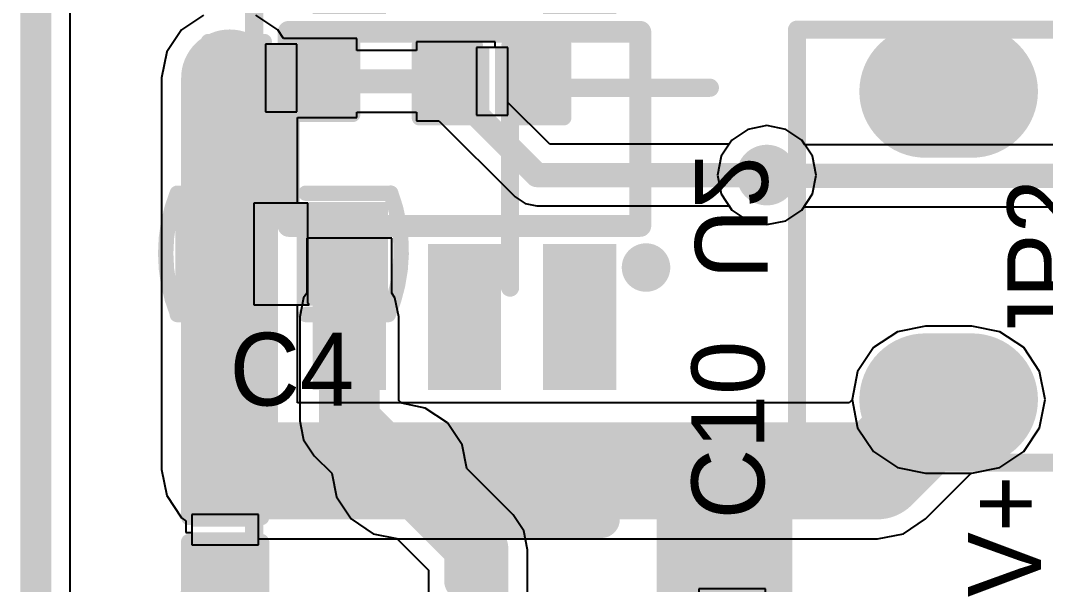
# Model space of a CAD drawing. Extents: x 1.246 to 2.21, y 2.226 to 2.946.
# Drawn here: x 1.4286 to 1.7613, y 2.4865 to 2.6696 of the extents above; entities that cross this region are included whole.
import ezdxf

# ---------------------------------------------------------------- set-up
doc = ezdxf.new("R2010")
doc.units = 0
doc.layers.get('0').update_dxf_attribs({"linetype": 'CONTINUOUS'})
for name, color, linetype in [('BOTTOMLAYER', 5, 'CONTINUOUS'), ('BOTTOMOVERLAY', 54, 'CONTINUOUS'), ('BOTTOMPASTE', 16, 'CONTINUOUS'), ('BOTTOMSOLDER', 6, 'CONTINUOUS'), ('KEEPOUTLAYER', 6, 'CONTINUOUS'), ('MULTILAYER', 9, 'CONTINUOUS'), ('PADHOLELAYER', 156, 'CONTINUOUS'), ('TOPLAYER', 1, 'CONTINUOUS'), ('TOPOVERLAY', 2, 'CONTINUOUS'), ('TOPPASTE', 8, 'CONTINUOUS'), ('TOPSOLDER', 216, 'CONTINUOUS'), ('VIAHOLELAYER', 16, 'CONTINUOUS')]:
    doc.layers.add(name, color=color, linetype=linetype)

# ---------------------------------------------------------------- blocks, each defined once
blk = doc.blocks.new('C_0402_7')
at = {"layer": 'TOPLAYER'}
for p, q in [((0.008518, 0.0165), (-0.008982, 0.0165)), ((-0.008982, 0.0165), (-0.008982, -0.0165)), ((0.008518, -0.016), (0.008518, 0.0165)), ((-0.008982, -0.0165), (0.009018, -0.0165)), ((0.009018, -0.0165), (0.008518, -0.016))]:
    blk.add_line(p, q, dxfattribs=at)
for points in [[(-0.00884, -0.012795), (-0.00884, 0.012795), (-0.030494, -0.012795), (-0.030494, 0.012795)], [(0.03053, -0.012795), (0.03053, 0.012795), (0.008876, -0.012795), (0.008876, 0.012795)]]:
    blk.add_solid(points, dxfattribs=at)
at = {"layer": 'TOPOVERLAY', "const_width": 0.005}
for points in [[(-0.03382, -0.019341, -0.193022), (-0.033854, 0.01965)], [(0.035464, 0.019716, -0.191665), (0.034708, -0.019637)]]:
    blk.add_lwpolyline(points, format="xyb", dxfattribs=at)
at = {"layer": 'TOPOVERLAY', "const_width": 0.0025}
for points in [[(-0.035104, 0.01965, 1), (-0.032604, 0.01965, 1)], [(-0.03509, 0.019685, 1), (-0.03259, 0.019685, 1)], [(-0.009106, 0.019685, 1), (-0.006606, 0.019685, 1)], [(0.006642, 0.019685, 1), (0.009142, 0.019685, 1)], [(0.034214, 0.019716, 1), (0.036714, 0.019716, 1)], [(0.034225, 0.019685, 1), (0.036726, 0.019685, 1)], [(-0.03509, -0.019685, 1), (-0.03259, -0.019685, 1)], [(-0.03507, -0.019341, 1), (-0.03257, -0.019341, 1)], [(-0.010232, -0.019685, 1), (-0.007732, -0.019685, 1)], [(0.006642, -0.019685, 1), (0.009142, -0.019685, 1)], [(0.033438, -0.019685, 1), (0.035938, -0.019685, 1)], [(0.033458, -0.019637, 1), (0.035958, -0.019637, 1)]]:
    blk.add_lwpolyline(points, format="xyb", close=True, dxfattribs=at)
at = {"layer": 'TOPOVERLAY', "const_width": 0.005}
for points in [[(-0.03384, 0.019685), (-0.007856, 0.019685)], [(0.007892, 0.019685), (0.035476, 0.019685)], [(-0.03384, -0.019685), (-0.008982, -0.019685)], [(0.007892, -0.019685), (0.034688, -0.019685)]]:
    blk.add_lwpolyline(points, dxfattribs=at)
at = {"layer": 'TOPPASTE'}
for points in [[(-0.00884, -0.012795), (-0.00884, 0.012795), (-0.030494, -0.012795), (-0.030494, 0.012795)], [(0.03053, -0.012795), (0.03053, 0.012795), (0.008876, -0.012795), (0.008876, 0.012795)]]:
    blk.add_solid(points, dxfattribs=at)
at = {"layer": 'TOPSOLDER'}
for points in [[(-0.00484, -0.016795), (-0.00484, 0.016795), (-0.034494, -0.016795), (-0.034494, 0.016795)], [(0.03453, -0.016795), (0.03453, 0.016795), (0.004876, -0.016795), (0.004876, 0.016795)]]:
    blk.add_solid(points, dxfattribs=at)
blk = doc.blocks.new('C_0201_13')
at = {"layer": 'TOPLAYER'}
for p, q in [((0.004921, 0.010827), (-0.004921, 0.010827)), ((-0.004921, 0.010827), (-0.004921, -0.010827)), ((0.004921, -0.010827), (0.004921, 0.010827)), ((-0.004921, -0.010827), (0.004921, -0.010827))]:
    blk.add_line(p, q, dxfattribs=at)
for points in [[(-0.004921, -0.00689), (-0.004921, 0.00689), (-0.018701, -0.00689), (-0.018701, 0.00689)], [(0.018701, -0.00689), (0.018701, 0.00689), (0.004921, -0.00689), (0.004921, 0.00689)]]:
    blk.add_solid(points, dxfattribs=at)
at = {"layer": 'TOPOVERLAY', "const_width": 0.005}
for points in [[(-0.020219, -0.011869, -0.196047), (-0.020339, 0.011915)], [(0.020219, 0.011869, -0.196047), (0.020339, -0.011915)]]:
    blk.add_lwpolyline(points, format="xyb", dxfattribs=at)
at = {"layer": 'TOPOVERLAY', "const_width": 0.0025}
for points in [[(-0.021589, 0.011915, 1), (-0.019089, 0.011915, 1)], [(-0.021329, 0.011811, 1), (-0.018829, 0.011811, 1)], [(-0.005187, 0.011811, 1), (-0.002687, 0.011811, 1)], [(0.002687, 0.011811, 1), (0.005187, 0.011811, 1)], [(0.018829, 0.011811, 1), (0.021329, 0.011811, 1)], [(0.018969, 0.011869, 1), (0.021469, 0.011869, 1)], [(-0.021469, -0.011869, 1), (-0.018969, -0.011869, 1)], [(-0.021329, -0.011811, 1), (-0.018829, -0.011811, 1)], [(-0.005187, -0.011811, 1), (-0.002687, -0.011811, 1)], [(0.002687, -0.011811, 1), (0.005187, -0.011811, 1)], [(0.018829, -0.011811, 1), (0.021329, -0.011811, 1)], [(0.019089, -0.011915, 1), (0.021589, -0.011915, 1)]]:
    blk.add_lwpolyline(points, format="xyb", close=True, dxfattribs=at)
at = {"layer": 'TOPOVERLAY', "const_width": 0.005}
for points in [[(-0.003937, 0.011811), (-0.020079, 0.011811)], [(0.020079, 0.011811), (0.003937, 0.011811)], [(-0.003937, -0.011811), (-0.020079, -0.011811)], [(0.020079, -0.011811), (0.003937, -0.011811)]]:
    blk.add_lwpolyline(points, dxfattribs=at)
at = {"layer": 'TOPPASTE'}
for points in [[(-0.004921, -0.00689), (-0.004921, 0.00689), (-0.018701, -0.00689), (-0.018701, 0.00689)], [(0.018701, -0.00689), (0.018701, 0.00689), (0.004921, -0.00689), (0.004921, 0.00689)]]:
    blk.add_solid(points, dxfattribs=at)
at = {"layer": 'TOPSOLDER'}
for points in [[(-0.000921, -0.01089), (-0.000921, 0.01089), (-0.022701, -0.01089), (-0.022701, 0.01089)], [(0.022701, -0.01089), (0.022701, 0.01089), (0.000921, -0.01089), (0.000921, 0.01089)]]:
    blk.add_solid(points, dxfattribs=at)
blk = doc.blocks.new('C_0201_14')
at = {"layer": 'TOPLAYER'}
for p, q in [((0.004921, 0.010827), (-0.004921, 0.010827)), ((-0.004921, 0.010827), (-0.004921, -0.010827)), ((0.004921, -0.010827), (0.004921, 0.010827)), ((-0.004921, -0.010827), (0.004921, -0.010827))]:
    blk.add_line(p, q, dxfattribs=at)
for points in [[(-0.004921, -0.00689), (-0.004921, 0.00689), (-0.018701, -0.00689), (-0.018701, 0.00689)], [(0.018701, -0.00689), (0.018701, 0.00689), (0.004921, -0.00689), (0.004921, 0.00689)]]:
    blk.add_solid(points, dxfattribs=at)
at = {"layer": 'TOPOVERLAY', "const_width": 0.005}
for points in [[(-0.020219, -0.011869, -0.196047), (-0.020339, 0.011915)], [(0.020219, 0.011869, -0.196047), (0.020339, -0.011915)]]:
    blk.add_lwpolyline(points, format="xyb", dxfattribs=at)
at = {"layer": 'TOPOVERLAY', "const_width": 0.0025}
for points in [[(-0.021589, 0.011915, 1), (-0.019089, 0.011915, 1)], [(-0.021329, 0.011811, 1), (-0.018829, 0.011811, 1)], [(-0.005187, 0.011811, 1), (-0.002687, 0.011811, 1)], [(0.002687, 0.011811, 1), (0.005187, 0.011811, 1)], [(0.018829, 0.011811, 1), (0.021329, 0.011811, 1)], [(0.018969, 0.011869, 1), (0.021469, 0.011869, 1)], [(-0.021469, -0.011869, 1), (-0.018969, -0.011869, 1)], [(-0.021329, -0.011811, 1), (-0.018829, -0.011811, 1)], [(-0.005187, -0.011811, 1), (-0.002687, -0.011811, 1)], [(0.002687, -0.011811, 1), (0.005187, -0.011811, 1)], [(0.018829, -0.011811, 1), (0.021329, -0.011811, 1)], [(0.019089, -0.011915, 1), (0.021589, -0.011915, 1)]]:
    blk.add_lwpolyline(points, format="xyb", close=True, dxfattribs=at)
at = {"layer": 'TOPOVERLAY', "const_width": 0.005}
for points in [[(-0.020079, 0.011811), (-0.003937, 0.011811)], [(0.003937, 0.011811), (0.020079, 0.011811)], [(-0.020079, -0.011811), (-0.003937, -0.011811)], [(0.003937, -0.011811), (0.020079, -0.011811)]]:
    blk.add_lwpolyline(points, dxfattribs=at)
at = {"layer": 'TOPPASTE'}
for points in [[(-0.004921, -0.00689), (-0.004921, 0.00689), (-0.018701, -0.00689), (-0.018701, 0.00689)], [(0.018701, -0.00689), (0.018701, 0.00689), (0.004921, -0.00689), (0.004921, 0.00689)]]:
    blk.add_solid(points, dxfattribs=at)
at = {"layer": 'TOPSOLDER'}
for points in [[(-0.000921, -0.01089), (-0.000921, 0.01089), (-0.022701, -0.01089), (-0.022701, 0.01089)], [(0.022701, -0.01089), (0.022701, 0.01089), (0.000921, -0.01089), (0.000921, 0.01089)]]:
    blk.add_solid(points, dxfattribs=at)
blk = doc.blocks.new('R_0201_21')
at = {"layer": 'TOPLAYER'}
for p, q in [((0.005118, 0.011024), (-0.005118, 0.011024)), ((-0.005118, 0.011024), (-0.005118, -0.011024)), ((0.005118, -0.011024), (0.005118, 0.011024)), ((-0.005118, -0.011024), (0.005118, -0.011024))]:
    blk.add_line(p, q, dxfattribs=at)
for points in [[(-0.004921, -0.00689), (-0.004921, 0.00689), (-0.018701, -0.00689), (-0.018701, 0.00689)], [(0.018701, -0.00689), (0.018701, 0.00689), (0.004921, -0.00689), (0.004921, 0.00689)]]:
    blk.add_solid(points, dxfattribs=at)
at = {"layer": 'TOPOVERLAY', "const_width": 0.005}
for points in [[(-0.023228, 0.011811), (-0.023228, -0.011811)], [(-0.005512, 0.011811), (-0.023228, 0.011811)], [(0.023622, 0.011811), (0.005512, 0.011811)], [(0.023622, 0.011811), (0.023622, -0.011811)], [(-0.005512, -0.011811), (-0.023228, -0.011811)], [(0.023622, -0.011811), (0.005512, -0.011811)]]:
    blk.add_lwpolyline(points, dxfattribs=at)
at = {"layer": 'TOPOVERLAY', "const_width": 0.0025}
for points in [[(-0.024478, 0.011811, 1), (-0.021978, 0.011811, 1)], [(-0.024478, 0.011811, 1), (-0.021978, 0.011811, 1)], [(-0.006762, 0.011811, 1), (-0.004262, 0.011811, 1)], [(0.004262, 0.011811, 1), (0.006762, 0.011811, 1)], [(0.022372, 0.011811, 1), (0.024872, 0.011811, 1)], [(0.022372, 0.011811, 1), (0.024872, 0.011811, 1)], [(-0.024478, -0.011811, 1), (-0.021978, -0.011811, 1)], [(-0.024478, -0.011811, 1), (-0.021978, -0.011811, 1)], [(-0.006762, -0.011811, 1), (-0.004262, -0.011811, 1)], [(0.004262, -0.011811, 1), (0.006762, -0.011811, 1)], [(0.022372, -0.011811, 1), (0.024872, -0.011811, 1)], [(0.022372, -0.011811, 1), (0.024872, -0.011811, 1)]]:
    blk.add_lwpolyline(points, format="xyb", close=True, dxfattribs=at)
at = {"layer": 'TOPPASTE'}
for points in [[(-0.004921, -0.00689), (-0.004921, 0.00689), (-0.018701, -0.00689), (-0.018701, 0.00689)], [(0.018701, -0.00689), (0.018701, 0.00689), (0.004921, -0.00689), (0.004921, 0.00689)]]:
    blk.add_solid(points, dxfattribs=at)
at = {"layer": 'TOPSOLDER'}
for points in [[(-0.000921, -0.01089), (-0.000921, 0.01089), (-0.022701, -0.01089), (-0.022701, 0.01089)], [(0.022701, -0.01089), (0.022701, 0.01089), (0.000921, -0.01089), (0.000921, 0.01089)]]:
    blk.add_solid(points, dxfattribs=at)
blk = doc.blocks.new('R_0201_22')
at = {"layer": 'TOPLAYER'}
for p, q in [((0.005118, 0.011024), (-0.005118, 0.011024)), ((-0.005118, 0.011024), (-0.005118, -0.011024)), ((0.005118, -0.011024), (0.005118, 0.011024)), ((-0.005118, -0.011024), (0.005118, -0.011024))]:
    blk.add_line(p, q, dxfattribs=at)
for points in [[(-0.004921, -0.00689), (-0.004921, 0.00689), (-0.018701, -0.00689), (-0.018701, 0.00689)], [(0.018701, -0.00689), (0.018701, 0.00689), (0.004921, -0.00689), (0.004921, 0.00689)]]:
    blk.add_solid(points, dxfattribs=at)
at = {"layer": 'TOPOVERLAY', "const_width": 0.005}
for points in [[(-0.023228, 0.011811), (-0.023228, -0.011811)], [(-0.005512, 0.011811), (-0.023228, 0.011811)], [(0.023622, 0.011811), (0.005512, 0.011811)], [(0.023622, 0.011811), (0.023622, -0.011811)], [(-0.005512, -0.011811), (-0.023228, -0.011811)], [(0.023622, -0.011811), (0.005512, -0.011811)]]:
    blk.add_lwpolyline(points, dxfattribs=at)
at = {"layer": 'TOPOVERLAY', "const_width": 0.0025}
for points in [[(-0.024478, 0.011811, 1), (-0.021978, 0.011811, 1)], [(-0.024478, 0.011811, 1), (-0.021978, 0.011811, 1)], [(-0.006762, 0.011811, 1), (-0.004262, 0.011811, 1)], [(0.004262, 0.011811, 1), (0.006762, 0.011811, 1)], [(0.022372, 0.011811, 1), (0.024872, 0.011811, 1)], [(0.022372, 0.011811, 1), (0.024872, 0.011811, 1)], [(-0.024478, -0.011811, 1), (-0.021978, -0.011811, 1)], [(-0.024478, -0.011811, 1), (-0.021978, -0.011811, 1)], [(-0.006762, -0.011811, 1), (-0.004262, -0.011811, 1)], [(0.004262, -0.011811, 1), (0.006762, -0.011811, 1)], [(0.022372, -0.011811, 1), (0.024872, -0.011811, 1)], [(0.022372, -0.011811, 1), (0.024872, -0.011811, 1)]]:
    blk.add_lwpolyline(points, format="xyb", close=True, dxfattribs=at)
at = {"layer": 'TOPPASTE'}
for points in [[(-0.004921, -0.00689), (-0.004921, 0.00689), (-0.018701, -0.00689), (-0.018701, 0.00689)], [(0.018701, -0.00689), (0.018701, 0.00689), (0.004921, -0.00689), (0.004921, 0.00689)]]:
    blk.add_solid(points, dxfattribs=at)
at = {"layer": 'TOPSOLDER'}
for points in [[(-0.000921, -0.01089), (-0.000921, 0.01089), (-0.022701, -0.01089), (-0.022701, 0.01089)], [(0.022701, -0.01089), (0.022701, 0.01089), (0.000921, -0.01089), (0.000921, 0.01089)]]:
    blk.add_solid(points, dxfattribs=at)
blk = doc.blocks.new('HED1X2_1_27_26')
at = {"layer": 'BOTTOMLAYER', "const_width": 0.035}
for points in [[(0, 0.0075), (0, -0.0075)], [(0.1, 0.0075), (0.1, -0.0075)]]:
    blk.add_lwpolyline(points, dxfattribs=at)
at = {"layer": 'BOTTOMLAYER', "const_width": 0.0175}
for points in [[(-0.00875, 0.0075, 1), (0.00875, 0.0075, 1)], [(0.09125, 0.0075, 1), (0.10875, 0.0075, 1)], [(-0.00875, -0.0075, 1), (0.00875, -0.0075, 1)], [(0.09125, -0.0075, 1), (0.10875, -0.0075, 1)]]:
    blk.add_lwpolyline(points, format="xyb", close=True, dxfattribs=at)
at = {"layer": 'BOTTOMSOLDER', "const_width": 0.043}
for points in [[(0, 0.0075), (0, -0.0075)], [(0.1, 0.0075), (0.1, -0.0075)]]:
    blk.add_lwpolyline(points, dxfattribs=at)
at = {"layer": 'BOTTOMSOLDER', "const_width": 0.0215}
for points in [[(-0.01075, 0.0075, 1), (0.01075, 0.0075, 1)], [(0.08925, 0.0075, 1), (0.11075, 0.0075, 1)], [(-0.01075, -0.0075, 1), (0.01075, -0.0075, 1)], [(0.08925, -0.0075, 1), (0.11075, -0.0075, 1)]]:
    blk.add_lwpolyline(points, format="xyb", close=True, dxfattribs=at)
at = {"layer": 'MULTILAYER', "const_width": 0.035}
for points in [[(0, 0.0075), (0, -0.0075)], [(0.1, 0.0075), (0.1, -0.0075)]]:
    blk.add_lwpolyline(points, dxfattribs=at)
at = {"layer": 'MULTILAYER', "const_width": 0.0175}
for points in [[(-0.00875, 0.0075, 1), (0.00875, 0.0075, 1)], [(0.09125, 0.0075, 1), (0.10875, 0.0075, 1)], [(-0.00875, -0.0075, 1), (0.00875, -0.0075, 1)], [(0.09125, -0.0075, 1), (0.10875, -0.0075, 1)]]:
    blk.add_lwpolyline(points, format="xyb", close=True, dxfattribs=at)
at = {"layer": 'PADHOLELAYER', "const_width": 0.012}
for points in [[(-0.006, 0, 1), (0.006, 0, 1)], [(0.094, 0, 1), (0.106, 0, 1)]]:
    blk.add_lwpolyline(points, format="xyb", close=True, dxfattribs=at)
at = {"layer": 'TOPLAYER', "const_width": 0.035}
for points in [[(0, 0.0075), (0, -0.0075)], [(0.1, 0.0075), (0.1, -0.0075)]]:
    blk.add_lwpolyline(points, dxfattribs=at)
at = {"layer": 'TOPLAYER', "const_width": 0.0175}
for points in [[(-0.00875, 0.0075, 1), (0.00875, 0.0075, 1)], [(0.09125, 0.0075, 1), (0.10875, 0.0075, 1)], [(-0.00875, -0.0075, 1), (0.00875, -0.0075, 1)], [(0.09125, -0.0075, 1), (0.10875, -0.0075, 1)]]:
    blk.add_lwpolyline(points, format="xyb", close=True, dxfattribs=at)
at = {"layer": 'TOPOVERLAY', "const_width": 0.005906}
for points in [[(-0.020079, -0.049213), (-0.020079, 0.049213)], [(0.120472, 0.049213), (-0.020079, 0.049213)], [(0.120472, -0.049213), (0.120472, 0.049213)], [(0.120472, -0.049213), (-0.020079, -0.049213)]]:
    blk.add_lwpolyline(points, dxfattribs=at)
at = {"layer": 'TOPOVERLAY', "const_width": 0.002953}
for points in [[(-0.021555, 0.049213, 1), (-0.018602, 0.049213, 1)], [(-0.021555, 0.049213, 1), (-0.018602, 0.049213, 1)], [(0.118996, 0.049213, 1), (0.121949, 0.049213, 1)], [(0.118996, 0.049213, 1), (0.121949, 0.049213, 1)], [(-0.021555, -0.049213, 1), (-0.018602, -0.049213, 1)], [(-0.021555, -0.049213, 1), (-0.018602, -0.049213, 1)], [(0.118996, -0.049213, 1), (0.121949, -0.049213, 1)], [(0.118996, -0.049213, 1), (0.121949, -0.049213, 1)]]:
    blk.add_lwpolyline(points, format="xyb", close=True, dxfattribs=at)
at = {"layer": 'TOPSOLDER', "const_width": 0.043}
for points in [[(0, 0.0075), (0, -0.0075)], [(0.1, 0.0075), (0.1, -0.0075)]]:
    blk.add_lwpolyline(points, dxfattribs=at)
at = {"layer": 'TOPSOLDER', "const_width": 0.0215}
for points in [[(-0.01075, 0.0075, 1), (0.01075, 0.0075, 1)], [(0.08925, 0.0075, 1), (0.11075, 0.0075, 1)], [(-0.01075, -0.0075, 1), (0.01075, -0.0075, 1)], [(0.08925, -0.0075, 1), (0.11075, -0.0075, 1)]]:
    blk.add_lwpolyline(points, format="xyb", close=True, dxfattribs=at)
blk = doc.blocks.new('SOT_23_5_B_30')
at = {"layer": 'BOTTOMLAYER'}
for points in [[(-0.029528, 0.041339), (-0.029528, 0.080709), (-0.045276, 0.041339), (-0.045276, 0.080709)], [(0.007874, 0.041339), (0.007874, 0.080709), (-0.007874, 0.041339), (-0.007874, 0.080709)], [(0.045276, 0.041339), (0.045276, 0.080709), (0.029528, 0.041339), (0.029528, 0.080709)], [(-0.029528, -0.080709), (-0.029528, -0.041339), (-0.045276, -0.080709), (-0.045276, -0.041339)], [(0.045276, -0.080709), (0.045276, -0.041339), (0.029528, -0.080709), (0.029528, -0.041339)]]:
    blk.add_solid(points, dxfattribs=at)
at = {"layer": 'BOTTOMOVERLAY'}
for points, const_width in [([(-0.055, 0.045, 1), (-0.062874, 0.045, 1)], 0.007874), ([(-0.064842, 0.045, 1), (-0.060906, 0.045, 1)], 0.003937), ([(-0.056968, 0.045, 1), (-0.053032, 0.045, 1)], 0.003937), ([(-0.058858, 0.031496, 1), (-0.055315, 0.031496, 1)], 0.003543), ([(-0.058858, 0.031496, 1), (-0.055315, 0.031496, 1)], 0.003543), ([(0.055315, 0.031496, 1), (0.058858, 0.031496, 1)], 0.003543), ([(0.055315, 0.031496, 1), (0.058858, 0.031496, 1)], 0.003543), ([(-0.058858, -0.031496, 1), (-0.055315, -0.031496, 1)], 0.003543), ([(-0.058858, -0.031496, 1), (-0.055315, -0.031496, 1)], 0.003543), ([(0.055315, -0.031496, 1), (0.058858, -0.031496, 1)], 0.003543), ([(0.055315, -0.031496, 1), (0.058858, -0.031496, 1)], 0.003543)]:
    blk.add_lwpolyline(points, format="xyb", close=True, dxfattribs=dict(at, const_width=const_width))
at = {"layer": 'BOTTOMOVERLAY', "const_width": 0.007087}
for points in [[(-0.057087, 0.031496), (-0.057087, -0.031496)], [(0.057087, 0.031496), (-0.057087, 0.031496)], [(0.057087, 0.031496), (0.057087, -0.031496)], [(0.057087, -0.031496), (-0.057087, -0.031496)]]:
    blk.add_lwpolyline(points, dxfattribs=at)
at = {"layer": 'BOTTOMPASTE'}
for points in [[(-0.029528, 0.041339), (-0.029528, 0.080709), (-0.045276, 0.041339), (-0.045276, 0.080709)], [(0.007874, 0.041339), (0.007874, 0.080709), (-0.007874, 0.041339), (-0.007874, 0.080709)], [(0.045276, 0.041339), (0.045276, 0.080709), (0.029528, 0.041339), (0.029528, 0.080709)], [(-0.029528, -0.080709), (-0.029528, -0.041339), (-0.045276, -0.080709), (-0.045276, -0.041339)], [(0.045276, -0.080709), (0.045276, -0.041339), (0.029528, -0.080709), (0.029528, -0.041339)]]:
    blk.add_solid(points, dxfattribs=at)
at = {"layer": 'BOTTOMSOLDER'}
for points in [[(-0.025528, 0.037339), (-0.025528, 0.084709), (-0.049276, 0.037339), (-0.049276, 0.084709)], [(0.011874, 0.037339), (0.011874, 0.084709), (-0.011874, 0.037339), (-0.011874, 0.084709)], [(0.049276, 0.037339), (0.049276, 0.084709), (0.025528, 0.037339), (0.025528, 0.084709)], [(-0.025528, -0.084709), (-0.025528, -0.037339), (-0.049276, -0.084709), (-0.049276, -0.037339)], [(0.049276, -0.084709), (0.049276, -0.037339), (0.025528, -0.084709), (0.025528, -0.037339)]]:
    blk.add_solid(points, dxfattribs=at)
blk = doc.blocks.new('SOT_123_B_31')
at = {"layer": 'BOTTOMLAYER'}
for points in [[(-0.05548, 0.012032), (-0.01948, 0.012032), (-0.05548, 0.048031), (-0.01948, 0.048031)], [(0.01952, 0.012032), (0.05552, 0.012032), (0.01952, 0.048031), (0.05552, 0.048031)], [(-0.01748, -0.074968), (0.01852, -0.074968), (-0.01748, -0.024969), (0.01852, -0.024969)]]:
    blk.add_solid(points, dxfattribs=at)
at = {"layer": 'BOTTOMOVERLAY', "const_width": 0.012}
for points in [[(0.00252, 0.035032), (-0.00248, 0.035032)], [(-0.05748, -0.054969), (-0.05748, -0.009968)], [(0.05752, -0.054969), (0.05752, -0.009968)], [(-0.03748, -0.054969), (-0.05748, -0.054969)], [(0.05752, -0.054969), (0.03752, -0.054969)]]:
    blk.add_lwpolyline(points, dxfattribs=at)
at = {"layer": 'BOTTOMOVERLAY', "const_width": 0.006}
for points in [[(-0.00548, 0.035032, 1), (0.00052, 0.035032, 1)], [(-0.00048, 0.035032, 1), (0.00552, 0.035032, 1)], [(-0.06048, -0.009968, 1), (-0.05448, -0.009968, 1)], [(0.05452, -0.009968, 1), (0.06052, -0.009968, 1)], [(-0.06048, -0.054969, 1), (-0.05448, -0.054969, 1)], [(-0.06048, -0.054969, 1), (-0.05448, -0.054969, 1)], [(-0.04048, -0.054969, 1), (-0.03448, -0.054969, 1)], [(0.03452, -0.054969, 1), (0.04052, -0.054969, 1)], [(0.05452, -0.054969, 1), (0.06052, -0.054969, 1)], [(0.05452, -0.054969, 1), (0.06052, -0.054969, 1)]]:
    blk.add_lwpolyline(points, format="xyb", close=True, dxfattribs=at)
at = {"layer": 'BOTTOMPASTE'}
for points in [[(-0.05548, 0.012032), (-0.01948, 0.012032), (-0.05548, 0.048031), (-0.01948, 0.048031)], [(0.01952, 0.012032), (0.05552, 0.012032), (0.01952, 0.048031), (0.05552, 0.048031)], [(-0.01748, -0.074968), (0.01852, -0.074968), (-0.01748, -0.024969), (0.01852, -0.024969)]]:
    blk.add_solid(points, dxfattribs=at)
at = {"layer": 'BOTTOMSOLDER'}
for points in [[(-0.05948, 0.008032), (-0.01548, 0.008032), (-0.05948, 0.052032), (-0.01548, 0.052032)], [(0.01552, 0.008032), (0.05952, 0.008032), (0.01552, 0.052032), (0.05952, 0.052032)], [(-0.02148, -0.078968), (0.02252, -0.078968), (-0.02148, -0.020969), (0.02252, -0.020969)]]:
    blk.add_solid(points, dxfattribs=at)

msp = doc.modelspace()

# ---------------------------------------------------------------- linework, layer by layer
at = {"layer": 'BOTTOMLAYER'}
for p, q in [((1.444673, 2.318872), (1.444673, 2.733367)), ((1.664722, 2.634261), (1.659512, 2.63078)), ((1.670866, 2.635483), (1.664722, 2.634261)), ((1.677011, 2.634261), (1.670866, 2.635483)), ((1.68222, 2.63078), (1.677011, 2.634261)), ((1.659512, 2.63078), (1.656032, 2.625571)), ((1.683251, 2.629237), (1.68222, 2.63078)), ((1.913599, 2.629237), (1.683251, 2.629237)), ((1.656032, 2.625571), (1.65481, 2.619427)), ((1.65481, 2.619427), (1.656032, 2.613282)), ((1.656032, 2.613282), (1.659512, 2.608073)), ((1.68222, 2.608073), (1.68295, 2.609166)), ((1.68295, 2.609166), (1.9139, 2.609166)), ((1.659512, 2.608073), (1.664722, 2.604592)), ((1.677011, 2.604592), (1.68222, 2.608073)), ((1.664722, 2.604592), (1.670866, 2.60337)), ((1.670866, 2.60337), (1.677011, 2.604592)), ((1.549079, 2.59898), (1.52152, 2.59898)), ((1.52152, 2.59898), (1.52152, 2.581113)), ((1.549079, 2.581113), (1.549079, 2.59898)), ((1.520465, 2.579534), (1.519243, 2.57339)), ((1.52152, 2.581113), (1.520465, 2.579534)), ((1.550134, 2.579534), (1.549079, 2.581113)), ((1.551356, 2.57339), (1.550134, 2.579534)), ((1.519243, 2.57339), (1.519243, 2.53964)), ((1.551356, 2.54629), (1.551356, 2.57339)), ((1.722391, 2.570408), (1.713258, 2.568592)), ((1.737391, 2.570408), (1.722391, 2.570408)), ((1.746523, 2.568592), (1.737391, 2.570408)), ((1.713258, 2.568592), (1.705516, 2.563418)), ((1.754265, 2.563418), (1.746523, 2.568592)), ((1.705516, 2.563418), (1.700343, 2.555676)), ((1.759438, 2.555676), (1.754265, 2.563418)), ((1.700343, 2.555676), (1.698527, 2.546544)), ((1.761255, 2.546544), (1.759438, 2.555676)), ((1.552311, 2.545335), (1.551356, 2.54629)), ((1.698527, 2.546544), (1.700343, 2.537412)), ((1.759438, 2.537412), (1.761255, 2.546544)), ((1.559973, 2.543811), (1.552311, 2.545335)), ((1.567136, 2.539025), (1.559973, 2.543811)), ((1.519243, 2.53964), (1.519243, 2.539639)), ((1.519243, 2.539639), (1.520262, 2.534514)), ((1.571922, 2.531863), (1.567136, 2.539025)), ((1.700343, 2.537412), (1.705516, 2.52967)), ((1.754265, 2.52967), (1.759438, 2.537412)), ((1.520262, 2.534514), (1.520465, 2.533495)), ((1.520465, 2.533495), (1.523945, 2.528286)), ((1.573446, 2.5242), (1.571922, 2.531863)), ((1.705516, 2.52967), (1.713258, 2.524497)), ((1.746523, 2.524497), (1.754265, 2.52967)), ((1.523945, 2.528286), (1.529603, 2.522628)), ((1.529603, 2.522628), (1.531127, 2.514965)), ((1.588475, 2.50917), (1.573446, 2.5242)), ((1.713258, 2.524497), (1.722391, 2.52268)), ((1.722391, 2.52268), (1.737391, 2.52268)), ((1.737391, 2.52268), (1.746523, 2.524497)), ((1.531127, 2.514965), (1.535913, 2.507803)), ((1.535913, 2.507803), (1.543076, 2.503017)), ((1.588476, 2.50917), (1.588475, 2.50917)), ((1.591956, 2.503961), (1.588476, 2.50917)), ((1.543076, 2.503017), (1.550739, 2.501492)), ((1.593179, 2.497816), (1.591956, 2.503961)), ((1.550739, 2.501492), (1.561066, 2.491166)), ((1.593179, 2.47353), (1.593179, 2.497816)), ((1.561066, 2.491166), (1.561066, 2.47353))]:
    msp.add_line(p, q, dxfattribs=at)
for points, const_width in [([(1.665945, 2.619427, 1), (1.675787, 2.619427, 1)], 0.009843), ([(1.668898, 2.619427, 1), (1.672835, 2.619427, 1)], 0.003937), ([(1.669123, 2.619201, 1), (1.67306, 2.619201, 1)], 0.003937), ([(1.669123, 2.619201, 1), (1.67306, 2.619201, 1)], 0.003937), ([(1.530378, 2.57339, 1), (1.54022, 2.57339, 1)], 0.009843), ([(1.530378, 2.539639, 1), (1.54022, 2.539639, 1)], 0.009843), ([(1.530378, 2.539639, 1), (1.54022, 2.539639, 1)], 0.009843), ([(1.543651, 2.523414, 1), (1.559399, 2.523414, 1)], 0.015748), ([(1.546603, 2.523414, 1), (1.556446, 2.523414, 1)], 0.009843), ([(1.546603, 2.523414, 1), (1.556446, 2.523414, 1)], 0.009843), ([(1.572201, 2.497816, 1), (1.582043, 2.497816, 1)], 0.009843), ([(1.572201, 2.497816, 1), (1.582043, 2.497816, 1)], 0.009843)]:
    msp.add_lwpolyline(points, format="xyb", close=True, dxfattribs=dict(at, const_width=const_width))
for points, const_width in [([(1.670866, 2.619427), (1.671091, 2.619201)], 0.007874), ([(1.671091, 2.619201), (1.925759, 2.619201)], 0.007874), ([(1.535299, 2.539639), (1.535299, 2.57339)], 0.019685), ([(1.535299, 2.539639), (1.551525, 2.523414)], 0.019685), ([(1.551525, 2.523414), (1.577122, 2.497816)], 0.019685), ([(1.577122, 2.449624), (1.577122, 2.497816)], 0.019685)]:
    msp.add_lwpolyline(points, dxfattribs=dict(at, const_width=const_width))
at = {"layer": 'BOTTOMOVERLAY', "const_width": 0.005906}
msp.add_lwpolyline([(1.50442, 2.291868), (1.50442, 2.724938)], dxfattribs=at)
at = {"layer": 'KEEPOUTLAYER', "const_width": 0.01}
msp.add_lwpolyline([(1.433554, 2.316671), (1.433554, 2.736474)], dxfattribs=at)
at = {"layer": 'MULTILAYER'}
for points, const_width in [([(1.665945, 2.619427, 1), (1.675787, 2.619427, 1)], 0.009843), ([(1.543651, 2.523414, 1), (1.559399, 2.523414, 1)], 0.015748)]:
    msp.add_lwpolyline(points, format="xyb", close=True, dxfattribs=dict(at, const_width=const_width))
at = {"layer": 'TOPLAYER'}
for p, q in [((1.444673, 2.318872), (1.444673, 2.733367)), ((1.488009, 2.671341), (1.480847, 2.666555)), ((1.512069, 2.666555), (1.504907, 2.671341)), ((1.480847, 2.666555), (1.476061, 2.659393)), ((1.513951, 2.663739), (1.512069, 2.666555)), ((1.537797, 2.663739), (1.513951, 2.663739)), ((1.537797, 2.659879), (1.537797, 2.663739)), ((1.582675, 2.662639), (1.557084, 2.662639)), ((1.557084, 2.662639), (1.557084, 2.659879)), ((1.582675, 2.660868), (1.582675, 2.662639)), ((1.476061, 2.659393), (1.474381, 2.650944)), ((1.557084, 2.659879), (1.537797, 2.659879)), ((1.586809, 2.660868), (1.582675, 2.660868)), ((1.586809, 2.64303), (1.586809, 2.660868)), ((1.474381, 2.650944), (1.474381, 2.523806)), ((1.600377, 2.629462), (1.586809, 2.64303)), ((1.537797, 2.638149), (1.537797, 2.639809)), ((1.537797, 2.639809), (1.557084, 2.639809)), ((1.557084, 2.639809), (1.557084, 2.637049)), ((1.518536, 2.610344), (1.518536, 2.638149)), ((1.518536, 2.638149), (1.537797, 2.638149)), ((1.557084, 2.637049), (1.564406, 2.637049)), ((1.564406, 2.637049), (1.589124, 2.612331)), ((1.664722, 2.634261), (1.659512, 2.63078)), ((1.670866, 2.635483), (1.664722, 2.634261)), ((1.677011, 2.634261), (1.670866, 2.635483)), ((1.68222, 2.63078), (1.677011, 2.634261)), ((1.658632, 2.629462), (1.600377, 2.629462)), ((1.659512, 2.63078), (1.658632, 2.629462)), ((1.685701, 2.625571), (1.68222, 2.63078)), ((1.686923, 2.619427), (1.685701, 2.625571)), ((1.685701, 2.613282), (1.686923, 2.619427)), ((1.68222, 2.608073), (1.685701, 2.613282)), ((1.521809, 2.610344), (1.518536, 2.610344)), ((1.521809, 2.577844), (1.521809, 2.610344)), ((1.589124, 2.612331), (1.59238, 2.610155)), ((1.59238, 2.610155), (1.59622, 2.609391)), ((1.59622, 2.609391), (1.658632, 2.609391)), ((1.658632, 2.609391), (1.659512, 2.608073)), ((1.659512, 2.608073), (1.664722, 2.604592)), ((1.677011, 2.604592), (1.68222, 2.608073)), ((1.664722, 2.604592), (1.670866, 2.60337)), ((1.670866, 2.60337), (1.677011, 2.604592)), ((1.518536, 2.545492), (1.518536, 2.577344)), ((1.518536, 2.577344), (1.522309, 2.577344)), ((1.522309, 2.577344), (1.521809, 2.577844)), ((1.722391, 2.570408), (1.713258, 2.568592)), ((1.737391, 2.570408), (1.722391, 2.570408)), ((1.746523, 2.568592), (1.737391, 2.570408)), ((1.713258, 2.568592), (1.705516, 2.563418)), ((1.754265, 2.563418), (1.746523, 2.568592)), ((1.705516, 2.563418), (1.700343, 2.555676)), ((1.759438, 2.555676), (1.754265, 2.563418)), ((1.700343, 2.555676), (1.698527, 2.546544)), ((1.761255, 2.546544), (1.759438, 2.555676)), ((1.69855, 2.546426), (1.697616, 2.545492)), ((1.698527, 2.546544), (1.69855, 2.546426)), ((1.759438, 2.537412), (1.761255, 2.546544)), ((1.697616, 2.545492), (1.518536, 2.545492)), ((1.754265, 2.52967), (1.759438, 2.537412)), ((1.746523, 2.524497), (1.754265, 2.52967)), ((1.474381, 2.523806), (1.476061, 2.515357)), ((1.722372, 2.507803), (1.737249, 2.52268)), ((1.737249, 2.52268), (1.737391, 2.52268)), ((1.737391, 2.52268), (1.746523, 2.524497)), ((1.476061, 2.515357), (1.480847, 2.508195)), ((1.480847, 2.508195), (1.481239, 2.507803)), ((1.481239, 2.507803), (1.482195, 2.507164)), ((1.482195, 2.507164), (1.482195, 2.50336)), ((1.715209, 2.503017), (1.722372, 2.507803)), ((1.722372, 2.507803), (1.722372, 2.507802)), ((1.722372, 2.507802), (1.722372, 2.507803)), ((1.482195, 2.50336), (1.484164, 2.50336)), ((1.484164, 2.50336), (1.484164, 2.499423)), ((1.70676, 2.501336), (1.715209, 2.503017)), ((1.484164, 2.499423), (1.505817, 2.499423)), ((1.505817, 2.499423), (1.505817, 2.501336)), ((1.505817, 2.501336), (1.70676, 2.501336))]:
    msp.add_line(p, q, dxfattribs=at)
for points, const_width in [([(1.496458, 2.523806), (1.496458, 2.650944)], 0.031496), ([(1.525002, 2.650944), (1.526102, 2.649844)], 0.007874), ([(1.526102, 2.649844), (1.56988, 2.649844)], 0.007874), ([(1.56988, 2.645767), (1.56988, 2.649844)], 0.007874), ([(1.56988, 2.645767), (1.59622, 2.619427)], 0.007874), ([(1.59622, 2.619427), (1.670866, 2.619427)], 0.007874), ([(1.70676, 2.523414), (1.729891, 2.546544)], 0.031496), ([(1.496458, 2.523806), (1.49685, 2.523414)], 0.031496), ([(1.49685, 2.523414), (1.551525, 2.523414)], 0.031496), ([(1.551525, 2.523414), (1.70676, 2.523414)], 0.031496)]:
    msp.add_lwpolyline(points, dxfattribs=dict(at, const_width=const_width))
for points, const_width in [([(1.488584, 2.650944, 1), (1.504332, 2.650944, 1)], 0.015748), ([(1.523033, 2.650944, 1), (1.52697, 2.650944, 1)], 0.003937), ([(1.524133, 2.649844, 1), (1.52807, 2.649844, 1)], 0.003937), ([(1.524133, 2.649844, 1), (1.52807, 2.649844, 1)], 0.003937), ([(1.567911, 2.649844, 1), (1.571848, 2.649844, 1)], 0.003937), ([(1.567911, 2.649844, 1), (1.571848, 2.649844, 1)], 0.003937), ([(1.567911, 2.645767, 1), (1.571848, 2.645767, 1)], 0.003937), ([(1.567911, 2.645767, 1), (1.571848, 2.645767, 1)], 0.003937), ([(1.665945, 2.619427, 1), (1.675787, 2.619427, 1)], 0.009843), ([(1.594251, 2.619427, 1), (1.598189, 2.619427, 1)], 0.003937), ([(1.594251, 2.619427, 1), (1.598189, 2.619427, 1)], 0.003937), ([(1.668898, 2.619427, 1), (1.672835, 2.619427, 1)], 0.003937), ([(1.722017, 2.546544, 1), (1.737765, 2.546544, 1)], 0.015748), ([(1.488584, 2.523806, 1), (1.504332, 2.523806, 1)], 0.015748), ([(1.488584, 2.523806, 1), (1.504332, 2.523806, 1)], 0.015748), ([(1.488976, 2.523414, 1), (1.504724, 2.523414, 1)], 0.015748), ([(1.488976, 2.523414, 1), (1.504724, 2.523414, 1)], 0.015748), ([(1.543651, 2.523414, 1), (1.559399, 2.523414, 1)], 0.015748), ([(1.543651, 2.523414, 1), (1.559399, 2.523414, 1)], 0.015748), ([(1.543651, 2.523414, 1), (1.559399, 2.523414, 1)], 0.015748), ([(1.698886, 2.523414, 1), (1.714635, 2.523414, 1)], 0.015748), ([(1.698886, 2.523414, 1), (1.714635, 2.523414, 1)], 0.015748)]:
    msp.add_lwpolyline(points, format="xyb", close=True, dxfattribs=dict(at, const_width=const_width))
at = {"layer": 'TOPOVERLAY', "const_width": 0.002953}
for points in [[(1.586014, 2.647773, 1), (1.588967, 2.647773, 1)], [(1.586014, 2.647773, 1), (1.588967, 2.647773, 1)], [(1.650886, 2.647773, 1), (1.653839, 2.647773, 1)], [(1.586014, 2.582901, 1), (1.588967, 2.582901, 1)]]:
    msp.add_lwpolyline(points, format="xyb", close=True, dxfattribs=at)
at = {"layer": 'TOPOVERLAY', "const_width": 0.005906}
for points in [[(1.587491, 2.582901), (1.587491, 2.647773)], [(1.587491, 2.647773), (1.652362, 2.647773)]]:
    msp.add_lwpolyline(points, dxfattribs=at)
at = {"layer": 'VIAHOLELAYER'}
for points, const_width in [([(1.667914, 2.619427, 1), (1.673819, 2.619427, 1)], 0.005906), ([(1.545619, 2.523414, 1), (1.55743, 2.523414, 1)], 0.011811)]:
    msp.add_lwpolyline(points, format="xyb", close=True, dxfattribs=dict(at, const_width=const_width))

# ---------------------------------------------------------------- block references
for name, p, rotation in [('SOT_23_5_B_30', (1.572701, 2.634413), 180), ('HED1X2_1_27_26', (1.729891, 2.646544), 270), ('R_0201_21', (1.513191, 2.650944), 180), ('R_0201_22', (1.581691, 2.649844), 180), ('C_0201_14', (1.494991, 2.504344), 90), ('SOT_123_B_31', (1.627091, 2.450144), 270), ('C_0201_13', (1.659591, 2.480144), 270)]:
    msp.add_blockref(name, p, dxfattribs=dict(rotation=rotation))
msp.add_blockref('C_0402_7', (1.513291, 2.593844))

# ---------------------------------------------------------------- texts
at = {"layer": 'BOTTOMOVERLAY', "text_generation_flag": 2}
msp.add_text('U2', height=0.023622, rotation=270, dxfattribs=at).set_placement((1.647554, 2.585617))
at = {"layer": 'TOPOVERLAY'}
for s, p in [('JP2', (1.77255, 2.563632)), ('C10', (1.670024, 2.507703)), ('V+', (1.759843, 2.482419))]:
    msp.add_text(s, height=0.023622, rotation=90, dxfattribs=at).set_placement(p)
msp.add_text('C4', height=0.023622, dxfattribs=at).set_placement((1.496458, 2.544624))

doc.saveas('drawing.dxf')
